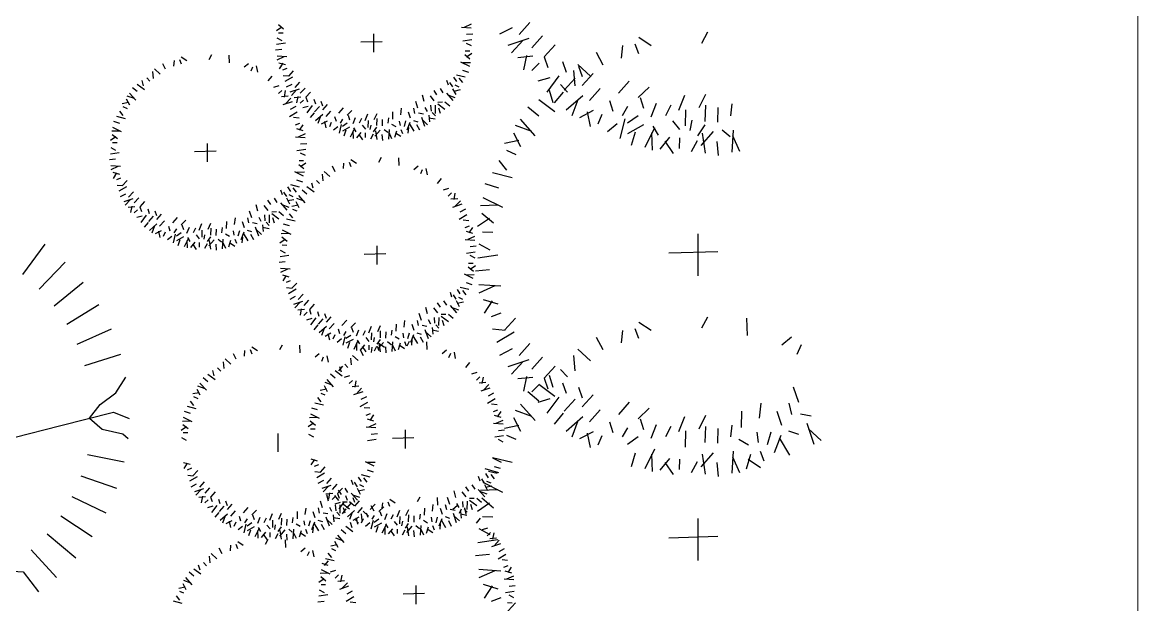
# Model space of a CAD drawing. Header units: millimetres. Extents: x 216896 to 446004, y 63591 to 243769.
# Drawn here: x 396362 to 398583, y 142877 to 144036 of the extents above; entities that cross this region are included whole.
import ezdxf

# ---------------------------------------------------------------- set-up
doc = ezdxf.new("R2010")
doc.units = ezdxf.units.MM
doc.layers.add('green', color=7, linetype='Continuous', true_color=0x45e718)
doc.layers.add('trees', color=7, linetype='Continuous', true_color=0x547000)
doc.layers.add('line pedestr', color=7, linetype='Continuous', lineweight=5, true_color=0x1c1c1c)

msp = doc.modelspace()

# ---------------------------------------------------------------- linework, layer by layer
at = {"layer": 'green'}
for p, q in [((396868.2, 144020.2), (396878.9, 144027.5)), ((396872, 144031.8), (396882.4, 144023.2)), ((397237, 144026.9), (397256.2, 144025.6)), ((397255.8, 144032.7), (397242, 144026.4)), ((396879.3, 143999.4), (396869.6, 144004.6)), ((396881.7, 144014.9), (396872.6, 144015.1)), ((397061.3, 144013.7), (397061.3, 143976.8)), ((397239.6, 143999.7), (397257.1, 144002.3)), ((397246.9, 144012.6), (397259.2, 144013.7)), ((396878.7, 143982.1), (396866.4, 143980.9)), ((396886, 143994.9), (396868.4, 143992.3)), ((397078.7, 143997.9), (397036, 143996.6)), ((397243.9, 143979.7), (397253, 143979.5)), ((397246.3, 143995.2), (397256, 143990)), ((396663.8, 143949.3), (396664.9, 143960.3)), ((396679, 143953), (396675.7, 143961.5)), ((396678.8, 143967.5), (396689.6, 143960.4)), ((396734.2, 143962.5), (396739.4, 143972.2)), ((396773.2, 143970.8), (396773.8, 143955.7)), ((396888.6, 143967.7), (396869.4, 143969)), ((396869.8, 143961.9), (396883.6, 143968.3)), ((397235, 143958), (397252.3, 143949.4)), ((397253.6, 143962.8), (397243.2, 143971.4)), ((397257.4, 143974.4), (397246.7, 143967.1)), ((396621.5, 143938.3), (396622.8, 143924.9)), ((396625.5, 143943.8), (396636.6, 143933.4)), ((396647.5, 143943.2), (396641.8, 143954.1)), ((396804.2, 143947.7), (396812.8, 143954.7)), ((396817.6, 143939.6), (396821.3, 143947.9)), ((396827.7, 143950), (396830.3, 143937.3)), ((396873.3, 143956.1), (396886.2, 143952.2)), ((396874.2, 143944), (396881.3, 143954.8)), ((396888.7, 143944.2), (396880.2, 143940.9)), ((396901.5, 143939.9), (396892, 143929.4)), ((397238.7, 143941), (397250.5, 143937.3)), ((397254.7, 143956.1), (397239.5, 143955.6)), ((396605.4, 143902.3), (396591.1, 143912.9)), ((396603.8, 143910.2), (396600.6, 143920.8)), ((396616.4, 143919.4), (396610.1, 143926)), ((396851.4, 143919.9), (396859.4, 143929.4)), ((396892.4, 143929), (396881.5, 143930.1)), ((396900.3, 143927.5), (396885.2, 143918.3)), ((396898.6, 143912.8), (396887.6, 143907)), ((396914.1, 143917.5), (396904.6, 143906.9)), ((397206.9, 143921.4), (397210.1, 143912.2)), ((397213.1, 143916.4), (397218.7, 143907.7)), ((397221, 143927), (397226.6, 143918.3)), ((397227, 143931.8), (397244.2, 143927.6)), ((397231.5, 143925.1), (397238.5, 143916.6)), ((396588, 143881.2), (396575.3, 143895.7)), ((396591.1, 143898.4), (396581.6, 143906.3)), ((396863.3, 143907.3), (396873.9, 143910.4)), ((396872.5, 143894.6), (396879.1, 143900.9)), ((396885.9, 143900.4), (396883.5, 143887.7)), ((396913.2, 143903.3), (396894.9, 143897.2)), ((396898, 143890.7), (396908.3, 143901.9)), ((396925.2, 143905.6), (396915.7, 143895.1)), ((396936.3, 143897.7), (396926.8, 143887.2)), ((397158.2, 143892.1), (397161.5, 143879.2)), ((397181.4, 143900.6), (397187.1, 143891.9)), ((397194.1, 143904.6), (397199.7, 143895.8)), ((397206.9, 143895.1), (397219.5, 143880.6)), ((397224.3, 143885.8), (397210.1, 143891.1)), ((397225.9, 143892.4), (397219.5, 143904.3)), ((397233.8, 143901.7), (397221.1, 143899)), ((397223.4, 143911.8), (397231.7, 143908.1)), ((396561.1, 143874.6), (396573.7, 143877.3)), ((396569, 143883.8), (396575.3, 143872)), ((396570.5, 143890.4), (396584.8, 143885.2)), ((396891.4, 143889.5), (396878, 143888.2)), ((396881.7, 143873), (396899.9, 143879.1)), ((396896.9, 143885.5), (396886.5, 143874.4)), ((396896.3, 143863.5), (396907.2, 143869.2)), ((396903.5, 143886.8), (396916.9, 143888.1)), ((396909, 143875.9), (396911.4, 143888.6)), ((396922.3, 143881.7), (396915.7, 143875.4)), ((396931.5, 143869), (396921, 143865.9)), ((396926.8, 143887.2), (396930, 143877.9)), ((396939.4, 143870.6), (396928.9, 143856.4)), ((396942.6, 143883.2), (396945.8, 143874)), ((396953.7, 143868.7), (396944.2, 143858.1)), ((396956.9, 143879.2), (396960, 143870)), ((396969.5, 143872.7), (396960, 143862.1)), ((397145, 143879.6), (397149.4, 143866.1)), ((397174, 143890.3), (397181.9, 143880.3)), ((397175.2, 143871.3), (397176.1, 143859.8)), ((397184.4, 143871.5), (397184.1, 143855.2)), ((397189.5, 143877.7), (397198.7, 143877.8)), ((397189.5, 143874), (397203.7, 143863.4)), ((397203.7, 143877.9), (397213.2, 143870)), ((396567.8, 143844.4), (396550.6, 143848.7)), ((396563.3, 143851.1), (396556.4, 143859.7)), ((396571.5, 143864.5), (396563.1, 143868.2)), ((396894.5, 143848.8), (396909.7, 143857.9)), ((396902.4, 143847.3), (396913.4, 143846.1)), ((396943.4, 143856.4), (396935.5, 143846.9)), ((396960.5, 143853.2), (396946, 143840.5)), ((396951.3, 143835.8), (396956.6, 143850)), ((396975.8, 143859.5), (396966.4, 143848.9)), ((396983.8, 143848.9), (396986.9, 143839.7)), ((397001.2, 143866.1), (396991.7, 143855.5)), ((397018.6, 143860.8), (397009.1, 143851.6)), ((397010.7, 143851.6), (397013.8, 143842.3)), ((397024.9, 143846.3), (397020.2, 143834.4)), ((397049.7, 143853.4), (397044.4, 143840.3)), ((397067.9, 143854.4), (397062.1, 143842.5)), ((397099.6, 143858.1), (397099.2, 143843.9)), ((397116.4, 143865.3), (397115, 143852.1)), ((397130.5, 143858.2), (397134.5, 143846.1)), ((397141.1, 143865.4), (397143.4, 143855.2)), ((397151.1, 143856), (397160.7, 143854.1)), ((397156.8, 143847.7), (397162.9, 143829.5)), ((397163.6, 143867.1), (397168.1, 143859)), ((397173.3, 143838), (397172, 143851.4)), ((397178.4, 143856.8), (397184.7, 143850.2)), ((397191.1, 143866.1), (397194.2, 143855.5)), ((396559.8, 143818.3), (396542.6, 143826.8)), ((396556.2, 143835.3), (396544.4, 143839)), ((396906.1, 143832), (396914.6, 143835.4)), ((396921.5, 143820.1), (396908.7, 143824.1)), ((396920.6, 143832.3), (396913.5, 143821.4)), ((396957.9, 143834.2), (396969.8, 143840.5)), ((396967.1, 143826.3), (396964.5, 143839)), ((396977.2, 143836.7), (396973.6, 143828.4)), ((396990.6, 143828.6), (396982.1, 143821.6)), ((396997.3, 143833.1), (396993, 143815.9)), ((396999.6, 143843.6), (396994.8, 143835.7)), ((397009.1, 143835.7), (396999.6, 143829.1)), ((397013.8, 143827.8), (396999.6, 143819.9)), ((397023.5, 143825), (397014.9, 143807.8)), ((397021.7, 143826.5), (397026.5, 143818.6)), ((397037.6, 143845), (397032.8, 143835.7)), ((397039.2, 143831.4), (397045.3, 143823.8)), ((397050.6, 143841), (397050.1, 143826.8)), ((397055.9, 143831.8), (397054.1, 143822.8)), ((397067.5, 143827.6), (397060.8, 143818.2)), ((397068, 143844.9), (397067.5, 143830.8)), ((397078.8, 143842.9), (397078.4, 143830.2)), ((397091.1, 143846), (397089.8, 143835.7)), ((397097.3, 143833.8), (397105.7, 143828.8)), ((397112.8, 143839.9), (397114.3, 143830.8)), ((397125.2, 143840), (397122.2, 143828.8)), ((397133.9, 143837), (397128.1, 143821.8)), ((397131.1, 143827), (397130, 143816)), ((397132.6, 143834.9), (397141.8, 143819.7)), ((397140.8, 143841.1), (397149.6, 143838)), ((397147.3, 143833.1), (397153.1, 143822.1)), ((397169.3, 143832.5), (397158.2, 143842.8)), ((397184.2, 143843.5), (397171.5, 143845.9)), ((396537.5, 143801.9), (396548.2, 143809.2)), ((396540.2, 143820.1), (396555.4, 143820.7)), ((396541.2, 143813.4), (396551.6, 143804.9)), ((396906.3, 143808.6), (396925.5, 143807.3)), ((396925.1, 143814.4), (396911.3, 143808)), ((397006.4, 143821.4), (397002.7, 143809.6)), ((397021.6, 143805.4), (397021, 143820.6)), ((397028.3, 143806.5), (397036.8, 143816.9)), ((397039.9, 143802.7), (397032.6, 143813.4)), ((397045.2, 143816.2), (397045, 143807.1)), ((397060.7, 143813.8), (397055.5, 143804.1)), ((397074.7, 143821.8), (397064, 143809.5)), ((397065.2, 143820.5), (397067.8, 143803)), ((397078, 143813.2), (397079.1, 143800.9)), ((397082.6, 143823.3), (397089.7, 143817.5)), ((397092.4, 143823.1), (397091.1, 143803.9)), ((397098.2, 143804.3), (397091.8, 143818.1)), ((397103.9, 143807.8), (397107.9, 143820.7)), ((397116.1, 143808.8), (397105.3, 143815.8)), ((397115.8, 143823.3), (397119.2, 143814.8)), ((396548.5, 143781.1), (396538.9, 143786.3)), ((396551, 143796.5), (396541.8, 143796.7)), ((396748, 143779.6), (396705.3, 143778.3)), ((396730.6, 143795.4), (396730.6, 143758.5)), ((396908.9, 143781.4), (396926.4, 143784)), ((396916.1, 143794.2), (396928.4, 143795.3)), ((396548, 143763.7), (396535.7, 143762.6)), ((396555.3, 143776.6), (396537.7, 143774)), ((396913.2, 143761.4), (396922.3, 143761.2)), ((396915.6, 143776.9), (396925.3, 143771.7)), ((397016.5, 143763.3), (397027.3, 143756.2)), ((397071.9, 143758.2), (397077.1, 143767.9)), ((397111, 143766.6), (397111.6, 143751.4)), ((396557.9, 143749.4), (396538.7, 143750.7)), ((396539, 143743.6), (396552.8, 143749.9)), ((396542.6, 143737.8), (396555.4, 143733.9)), ((396543.5, 143725.7), (396550.6, 143736.5)), ((396904.3, 143739.7), (396921.6, 143731.1)), ((396923.9, 143737.8), (396908.8, 143737.2)), ((396922.9, 143744.5), (396912.5, 143753)), ((396926.7, 143756), (396916, 143748.8)), ((396963.3, 143739.5), (396974.4, 143729.2)), ((396985.3, 143738.9), (396979.5, 143749.9)), ((397001.5, 143745.1), (397002.6, 143756)), ((397016.8, 143748.8), (397013.4, 143757.3)), ((397142, 143743.5), (397150.5, 143750.4)), ((397155.4, 143735.3), (397159, 143743.7)), ((397165.5, 143745.7), (397168.1, 143733.1)), ((396558, 143725.9), (396549.5, 143722.6)), ((396570.8, 143721.6), (396561.3, 143711)), ((396896.3, 143713.5), (396913.5, 143709.2)), ((396908, 143722.6), (396919.8, 143718.9)), ((396941.5, 143706), (396938.4, 143716.5)), ((396954.2, 143715.2), (396947.9, 143721.8)), ((396959.3, 143734), (396960.6, 143720.6)), ((397189.2, 143715.7), (397197.1, 143725.2)), ((396561.7, 143710.7), (396550.8, 143711.8)), ((396569.6, 143709.1), (396554.4, 143700)), ((396567.8, 143694.4), (396556.9, 143688.7)), ((396583.4, 143699.1), (396573.9, 143688.6)), ((396876.2, 143703.1), (396879.3, 143693.9)), ((396882.4, 143698.1), (396888, 143689.4)), ((396890.3, 143708.7), (396895.9, 143699.9)), ((396892.6, 143693.4), (396901, 143689.8)), ((396900.8, 143706.8), (396907.8, 143698.3)), ((396925.7, 143677), (396913, 143691.5)), ((396928.9, 143694.1), (396919.4, 143702)), ((396943.1, 143698.1), (396928.9, 143708.6)), ((397201.1, 143703), (397211.6, 143706.2)), ((397210.3, 143690.3), (397216.9, 143696.7)), ((397223.6, 143696.1), (397221.2, 143683.4)), ((396582.5, 143685), (396564.2, 143678.8)), ((396567.3, 143672.4), (396577.6, 143683.5)), ((396572.8, 143668.4), (396586.1, 143669.7)), ((396578.3, 143657.6), (396580.7, 143670.3)), ((396594.5, 143687.3), (396585, 143676.7)), ((396605.6, 143679.4), (396596.1, 143668.8)), ((396596.1, 143668.8), (396599.2, 143659.6)), ((396827.5, 143673.7), (396830.8, 143660.9)), ((396843.2, 143672), (396851.1, 143661.9)), ((396850.7, 143682.3), (396856.3, 143673.6)), ((396863.4, 143686.2), (396869, 143677.5)), ((396876.2, 143676.7), (396888.8, 143662.2)), ((396893.6, 143667.5), (396879.3, 143672.8)), ((396895.2, 143674.1), (396888.8, 143686)), ((396903.1, 143683.3), (396890.4, 143680.7)), ((396898.8, 143670.4), (396911.5, 143673)), ((396906.7, 143679.6), (396913, 143667.7)), ((396908.3, 143686.2), (396922.5, 143680.9)), ((397229.1, 143685.3), (397215.7, 143684)), ((397219.4, 143668.7), (397237.7, 143674.9)), ((397234.6, 143681.3), (397224.3, 143670.1)), ((396591.6, 143663.3), (396585, 143657)), ((396600.8, 143650.7), (396590.3, 143647.5)), ((396608.7, 143652.3), (396598.2, 143638)), ((396611.9, 143664.9), (396615.1, 143655.6)), ((396623, 143650.4), (396613.5, 143639.8)), ((396626.1, 143660.9), (396629.3, 143651.7)), ((396638.8, 143654.3), (396629.3, 143643.8)), ((396670.5, 143647.7), (396661, 143637.2)), ((396785.7, 143646.9), (396784.3, 143633.8)), ((396810.4, 143647), (396812.7, 143636.9)), ((396814.2, 143661.3), (396818.6, 143647.8)), ((396832.9, 143648.7), (396837.3, 143640.7)), ((396844.5, 143653), (396845.4, 143641.5)), ((396853.7, 143653.2), (396853.4, 143636.9)), ((396858.8, 143659.3), (396868, 143659.5)), ((396858.8, 143655.6), (396873, 143645.1)), ((396860.3, 143647.7), (396863.5, 143637.2)), ((396873, 143659.6), (396882.5, 143651.7)), ((396901.1, 143646.9), (396894.1, 143655.4)), ((396909.2, 143660.3), (396900.9, 143663.9)), ((397232.2, 143644.6), (397247.4, 143653.7)), ((397234, 143659.2), (397245, 143665)), ((396612.7, 143638), (396604.8, 143628.5)), ((396629.8, 143634.9), (396615.3, 143622.2)), ((396620.6, 143617.5), (396625.9, 143631.7)), ((396645.1, 143641.1), (396635.6, 143630.6)), ((396653, 143630.6), (396656.2, 143621.4)), ((396668.9, 143625.3), (396664.1, 143617.4)), ((396687.9, 143642.5), (396678.4, 143633.2)), ((396679.9, 143633.2), (396683.1, 143624)), ((396694.2, 143627.9), (396689.4, 143616.1)), ((396706.8, 143626.6), (396702.1, 143617.4)), ((396719, 143635.1), (396713.7, 143621.9)), ((396737.2, 143636.1), (396731.4, 143624.2)), ((396737.3, 143626.6), (396736.8, 143612.4)), ((396748.1, 143624.6), (396747.7, 143611.8)), ((396760.4, 143627.7), (396759.1, 143617.4)), ((396768.9, 143639.8), (396768.4, 143625.6)), ((396799.8, 143639.9), (396803.8, 143627.8)), ((396820.4, 143637.7), (396830, 143635.8)), ((396826.1, 143629.4), (396832.2, 143611.1)), ((396838.6, 143614.2), (396827.5, 143624.5)), ((396853.5, 143625.2), (396840.7, 143627.6)), ((396842.6, 143619.7), (396841.3, 143633.1)), ((396847.7, 143638.5), (396854, 143631.9)), ((396893.9, 143631.1), (396882.1, 143634.8)), ((396905.6, 143640.2), (396888.4, 143644.5)), ((397240.2, 143643), (397251.1, 143641.9)), ((397243.8, 143627.8), (397252.4, 143631.1)), ((397258.4, 143628), (397251.3, 143617.2)), ((396627.2, 143615.9), (396639.1, 143622.2)), ((396636.4, 143608), (396633.8, 143620.6)), ((396646.5, 143618.4), (396642.9, 143610)), ((396659.9, 143610.2), (396651.4, 143603.3)), ((396666.6, 143614.7), (396662.3, 143597.5)), ((396678.4, 143617.4), (396668.9, 143610.8)), ((396683.1, 143609.5), (396668.9, 143601.6)), ((396675.7, 143603.1), (396672, 143591.3)), ((396692.8, 143606.7), (396684.2, 143589.5)), ((396690.9, 143587.1), (396690.3, 143602.3)), ((396691, 143608.2), (396695.8, 143600.3)), ((396708.5, 143613), (396714.6, 143605.4)), ((396719.9, 143622.7), (396719.4, 143608.5)), ((396725.2, 143613.5), (396723.4, 143604.4)), ((396736.8, 143609.3), (396730.1, 143599.8)), ((396744, 143603.5), (396733.3, 143591.2)), ((396734.4, 143602.2), (396737.1, 143584.6)), ((396751.9, 143604.9), (396759, 143599.1)), ((396761.7, 143604.8), (396760.4, 143585.6)), ((396766.6, 143615.5), (396775, 143610.4)), ((396773.2, 143589.5), (396777.1, 143602.4)), ((396782.1, 143621.6), (396783.6, 143612.5)), ((396785.1, 143604.9), (396788.4, 143596.4)), ((396794.5, 143621.6), (396791.5, 143610.5)), ((396803.2, 143618.6), (396797.4, 143603.4)), ((396800.4, 143608.6), (396799.2, 143597.7)), ((396801.9, 143616.5), (396811, 143601.3)), ((396810.1, 143622.7), (396818.8, 143619.7)), ((396816.6, 143614.7), (396822.3, 143603.8)), ((396875.2, 143597.6), (396885.9, 143604.9)), ((396877.9, 143615.9), (396893.1, 143616.5)), ((396879, 143609.2), (396889.4, 143600.7)), ((396897.6, 143614), (396880.3, 143622.6)), ((397244, 143604.3), (397263.2, 143603)), ((397259.3, 143615.9), (397246.4, 143619.8)), ((397262.8, 143610.1), (397249, 143603.8)), ((396407, 143594.6), (396362.3, 143534.6)), ((396697.6, 143588.2), (396706.1, 143598.5)), ((396709.1, 143584.4), (396701.9, 143595.1)), ((396714.5, 143597.9), (396714.3, 143588.7)), ((396730, 143595.5), (396724.7, 143585.8)), ((396747.3, 143594.9), (396748.4, 143582.6)), ((396767.4, 143585.9), (396761.1, 143599.7)), ((396785.4, 143590.4), (396774.5, 143597.5)), ((396886.3, 143576.8), (396876.6, 143582)), ((396888.7, 143592.3), (396879.6, 143592.5)), ((397068.3, 143591.2), (397068.3, 143554.2)), ((397246.6, 143577.1), (397264.1, 143579.7)), ((397253.9, 143590), (397266.2, 143591.1)), ((396447.8, 143558.9), (396395.8, 143505)), ((396885.7, 143559.5), (396873.4, 143558.4)), ((396893, 143572.3), (396875.5, 143569.7)), ((397085.7, 143575.3), (397043, 143574)), ((397253.3, 143572.6), (397263, 143567.4)), ((396895.6, 143545.1), (396876.4, 143546.4)), ((396876.8, 143539.3), (396890.6, 143545.7)), ((397242.1, 143535.4), (397259.3, 143526.9)), ((397260.6, 143540.2), (397250.2, 143548.8)), ((397250.9, 143557.1), (397260, 143557)), ((397264.4, 143551.8), (397253.7, 143544.5)), ((396483.7, 143518.5), (396425.4, 143471.5)), ((396880.3, 143533.6), (396893.2, 143529.6)), ((396881.3, 143521.4), (396888.4, 143532.2)), ((396895.8, 143521.7), (396887.3, 143518.3)), ((396908.5, 143517.3), (396899, 143506.8)), ((397245.7, 143518.4), (397257.5, 143514.7)), ((397261.7, 143533.5), (397246.5, 143533)), ((396899.5, 143506.4), (396888.5, 143507.5)), ((396907.4, 143504.9), (396892.2, 143495.7)), ((396921.2, 143494.9), (396911.7, 143484.4)), ((397213.9, 143498.9), (397217.1, 143489.6)), ((397220.1, 143493.9), (397225.7, 143485.1)), ((397228, 143504.4), (397233.6, 143495.7)), ((397234.1, 143509.3), (397251.3, 143505)), ((397238.6, 143502.6), (397245.5, 143494)), ((396514.3, 143473.8), (396450.6, 143434.5)), ((396905.6, 143490.2), (396894.6, 143484.4)), ((396920.2, 143480.7), (396902, 143474.6)), ((396905, 143468.2), (396915.3, 143479.3)), ((396932.2, 143483), (396922.8, 143472.5)), ((396943.3, 143475.1), (396933.8, 143464.6)), ((397165.3, 143469.5), (397168.5, 143456.7)), ((397188.5, 143478), (397194.1, 143469.3)), ((397201.1, 143482), (397206.7, 143473.3)), ((397213.9, 143472.5), (397226.6, 143458)), ((397232.9, 143469.8), (397226.6, 143481.7)), ((397240.8, 143479.1), (397228.2, 143476.4)), ((397230.4, 143489.2), (397238.8, 143485.5)), ((396910.5, 143464.2), (396923.9, 143465.5)), ((396916, 143453.3), (396918.4, 143466)), ((396929.3, 143459.1), (396922.7, 143452.8)), ((396938.6, 143446.4), (396928, 143443.3)), ((396933.8, 143464.6), (396937, 143455.3)), ((396946.5, 143448), (396935.9, 143433.8)), ((396949.7, 143460.6), (396952.8, 143451.4)), ((396963.9, 143456.7), (396967.1, 143447.4)), ((396976.6, 143450.1), (396967.1, 143439.5)), ((397152, 143457.1), (397156.4, 143443.6)), ((397181, 143467.7), (397188.9, 143457.7)), ((397182.2, 143448.7), (397183.2, 143437.2)), ((397191.4, 143448.9), (397191.2, 143432.6)), ((397196.5, 143455.1), (397205.8, 143455.3)), ((397196.5, 143451.4), (397210.8, 143440.8)), ((397210.8, 143455.3), (397220.3, 143447.4)), ((397231.3, 143463.3), (397217.1, 143468.5)), ((396539, 143425.7), (396470.9, 143394.7)), ((396950.4, 143433.8), (396942.5, 143424.3)), ((396960.7, 143446.1), (396951.2, 143435.6)), ((396967.6, 143430.6), (396953.1, 143418)), ((396958.3, 143413.2), (396963.6, 143427.4)), ((396982.9, 143436.9), (396973.4, 143426.3)), ((396990.8, 143426.3), (396994, 143417.1)), ((397008.2, 143443.5), (396998.7, 143432.9)), ((397025.6, 143438.2), (397016.1, 143429)), ((397017.7, 143429), (397020.9, 143419.7)), ((397056.7, 143430.8), (397051.4, 143417.7)), ((397074.9, 143431.8), (397069.1, 143419.9)), ((397106.7, 143435.5), (397106.2, 143421.4)), ((397123.4, 143442.7), (397122.1, 143429.5)), ((397137.6, 143435.7), (397141.6, 143423.5)), ((397148.1, 143442.8), (397150.4, 143432.7)), ((397158.1, 143433.4), (397167.7, 143431.5)), ((397163.8, 143425.1), (397170, 143406.9)), ((397170.6, 143444.5), (397175.1, 143436.4)), ((397180.4, 143415.4), (397179.1, 143428.8)), ((397185.4, 143434.2), (397191.8, 143427.7)), ((397198.1, 143443.5), (397201.3, 143432.9)), ((396964.9, 143411.6), (396976.8, 143418)), ((396974.2, 143403.7), (396971.5, 143416.4)), ((396984.3, 143414.1), (396980.6, 143405.8)), ((396997.7, 143406), (396989.1, 143399)), ((397004.4, 143410.5), (397000.1, 143393.3)), ((397006.6, 143421.1), (397001.9, 143413.1)), ((397016.1, 143413.1), (397006.6, 143406.6)), ((397020.9, 143405.2), (397006.6, 143397.3)), ((397030.5, 143402.5), (397022, 143385.2)), ((397031.9, 143423.7), (397027.2, 143411.8)), ((397028.8, 143403.9), (397033.5, 143396)), ((397044.6, 143422.4), (397039.9, 143413.1)), ((397046.3, 143408.8), (397052.4, 143401.2)), ((397057.6, 143418.4), (397057.1, 143404.2)), ((397062.9, 143409.2), (397061.2, 143400.2)), ((397074.6, 143405), (397067.9, 143395.6)), ((397075, 143422.4), (397074.5, 143408.2)), ((397085.8, 143420.4), (397085.4, 143407.6)), ((397098.2, 143423.5), (397096.9, 143413.2)), ((397104.4, 143411.2), (397112.7, 143406.2)), ((397119.9, 143417.4), (397121.3, 143408.2)), ((397132.2, 143417.4), (397129.2, 143406.2)), ((397141, 143414.4), (397135.1, 143399.2)), ((397138.1, 143404.4), (397137, 143393.4)), ((397139.7, 143412.3), (397148.8, 143397.1)), ((397147.9, 143418.5), (397156.6, 143415.5)), ((397154.3, 143410.5), (397160.1, 143399.6)), ((397176.4, 143409.9), (397165.2, 143420.3)), ((397191.2, 143420.9), (397178.5, 143423.3)), ((396804.5, 143371.8), (396805.6, 143382.7)), ((396819.7, 143375.5), (396816.4, 143384)), ((396819.5, 143390), (396830.3, 143382.9)), ((396874.9, 143385), (396880.1, 143394.6)), ((396914, 143393.3), (396914.5, 143378.1)), ((397013.5, 143398.8), (397009.8, 143387)), ((397028.6, 143382.8), (397028.1, 143398)), ((397035.3, 143383.9), (397043.9, 143394.3)), ((397041.6, 143372.7), (397035.8, 143383.7)), ((397046.9, 143380.1), (397039.6, 143390.8)), ((397052.2, 143393.6), (397052.1, 143384.5)), ((397057.8, 143378.8), (397058.9, 143389.8)), ((397067.7, 143391.2), (397062.5, 143381.5)), ((397073, 143382.5), (397069.7, 143391)), ((397081.7, 143399.2), (397071, 143386.9)), ((397072.2, 143397.9), (397074.8, 143380.4)), ((397072.8, 143397), (397083.6, 143389.9)), ((397085.1, 143390.6), (397086.2, 143378.3)), ((397089.6, 143400.7), (397096.8, 143394.9)), ((397099.4, 143400.5), (397098.1, 143381.3)), ((397105.2, 143381.7), (397098.9, 143395.5)), ((397111, 143385.2), (397114.9, 143398.1)), ((397123.1, 143386.2), (397112.3, 143393.3)), ((397122.9, 143400.7), (397126.2, 143392.2)), ((397128.2, 143392), (397133.4, 143401.7)), ((397167.3, 143400.4), (397167.9, 143385.2)), ((397198.3, 143377.2), (397206.8, 143384.2)), ((396557.6, 143374.8), (396486.1, 143352.6)), ((396762.2, 143360.7), (396763.6, 143347.4)), ((396766.2, 143366.2), (396777.4, 143355.9)), ((396788.3, 143365.7), (396782.5, 143376.6)), ((396945, 143370.2), (396953.5, 143377.1)), ((396958.3, 143362), (396962, 143370.4)), ((396968.4, 143372.4), (396971.1, 143359.8)), ((397015.6, 143367.8), (397016.9, 143354.4)), ((397019.5, 143373.3), (397030.7, 143362.9)), ((397211.6, 143369.1), (397215.3, 143377.4)), ((397221.8, 143379.5), (397224.4, 143366.8)), ((397245.5, 143349.4), (397253.4, 143358.9)), ((396746.1, 143324.8), (396731.9, 143335.3)), ((396744.5, 143332.7), (396741.3, 143343.2)), ((396757.2, 143341.9), (396750.8, 143348.5)), ((396985.2, 143327.9), (396975.7, 143335.8)), ((396999.4, 143331.8), (396985.2, 143342.4)), ((396992.2, 143342.4), (397000.1, 143351.9)), ((396997.8, 143339.7), (396994.7, 143350.3)), ((397010.5, 143349), (397004.2, 143355.5)), ((397257.4, 143336.8), (397267.9, 143339.9)), ((396548.5, 143298.4), (396568.3, 143329.6)), ((396728.7, 143303.7), (396716, 143318.2)), ((396731.9, 143320.8), (396722.4, 143328.7)), ((396963, 143313.4), (396969.3, 143301.5)), ((396964.6, 143319.9), (396978.8, 143314.7)), ((396982, 143310.7), (396969.3, 143325.2)), ((397004, 143329.7), (397014.6, 143332.9)), ((397013.3, 143317.1), (397019.9, 143323.4)), ((397026.6, 143322.8), (397024.2, 143310.1)), ((397266.6, 143324.1), (397273.2, 143330.4)), ((397285.4, 143319), (397272, 143317.7)), ((397279.9, 143329.9), (397277.5, 143317.2)), ((397290.9, 143315), (397280.6, 143303.9)), ((396517, 143275.8), (396548.5, 143298.4)), ((396701.8, 143297.1), (396714.4, 143299.7)), ((396709.7, 143306.3), (396716, 143294.4)), ((396711.3, 143312.9), (396725.5, 143307.6)), ((396955.1, 143304.1), (396967.8, 143306.8)), ((396965.5, 143294), (396957.2, 143297.7)), ((397032.1, 143312), (397018.7, 143310.7)), ((397022.4, 143295.4), (397040.6, 143301.6)), ((397037.6, 143308), (397027.3, 143296.9)), ((397037, 143286), (397048, 143291.7)), ((397275.7, 143302.5), (397294, 143308.6)), ((397290.3, 143293), (397301.3, 143298.8)), ((396495.8, 143248), (396517, 143275.8)), ((396708.5, 143266.9), (396691.3, 143271.2)), ((396704, 143273.6), (396697.1, 143282.1)), ((396712.2, 143287), (396703.8, 143290.6)), ((396961.9, 143273.9), (396944.7, 143278.2)), ((396957.4, 143280.6), (396950.4, 143289.2)), ((397035.2, 143271.3), (397050.4, 143280.4)), ((397043.1, 143269.7), (397054.1, 143268.6)), ((397288.5, 143278.3), (397303.7, 143287.5)), ((397296.5, 143276.8), (397307.4, 143275.7)), ((396436, 143233), (396544, 143260.1)), ((396495.8, 143248), (396521.5, 143226.3)), ((396544, 143260.1), (396575.1, 143247.3)), ((396700.5, 143240.7), (396683.3, 143249.3)), ((396696.9, 143257.8), (396685.1, 143261.5)), ((396934.2, 143249.7), (396949.4, 143250.2)), ((396953.8, 143247.8), (396936.6, 143256.3)), ((396950.2, 143264.8), (396938.4, 143268.5)), ((397046.8, 143254.5), (397055.3, 143257.8)), ((397062.3, 143242.6), (397049.4, 143246.5)), ((397061.3, 143254.7), (397054.3, 143243.9)), ((397300.1, 143261.5), (397308.7, 143264.9)), ((397315.6, 143249.6), (397302.7, 143253.6)), ((397314.7, 143261.8), (397307.6, 143251)), ((396348.2, 143210.5), (396436, 143233)), ((396521.5, 143226.3), (396562.1, 143217.3)), ((396678.2, 143224.4), (396688.9, 143231.6)), ((396680.9, 143242.6), (396696.1, 143243.2)), ((396682, 143235.9), (396692.4, 143227.4)), ((396931.5, 143231.4), (396942.2, 143238.7)), ((396935.3, 143243), (396945.7, 143234.4)), ((396945, 143226.1), (396935.9, 143226.2)), ((397047, 143231), (397066.2, 143229.7)), ((397065.8, 143236.8), (397052, 143230.5)), ((397124.6, 143224.9), (397124.6, 143188)), ((397300.3, 143238.1), (397319.5, 143236.8)), ((397319.1, 143243.9), (397305.3, 143237.5)), ((397310.2, 143223.7), (397322.5, 143224.8)), ((396562.1, 143217.3), (396572.7, 143207.5)), ((396689.3, 143203.5), (396679.6, 143208.8)), ((396691.7, 143219), (396682.6, 143219.2)), ((396871.3, 143217.9), (396871.3, 143181)), ((396942.6, 143210.6), (396932.9, 143215.8)), ((397049.6, 143203.8), (397067.1, 143206.4)), ((397056.9, 143216.7), (397069.2, 143217.8)), ((397142, 143209.1), (397099.3, 143207.8)), ((397302.9, 143210.9), (397320.4, 143213.5)), ((397309.6, 143206.4), (397319.3, 143201.2)), ((396565.1, 143160.6), (396491.8, 143175.5)), ((396683.3, 143160.3), (396696.2, 143156.4)), ((396684.2, 143148.1), (396691.3, 143159)), ((396936.6, 143167.3), (396949.5, 143163.4)), ((396937.6, 143155.2), (396944.6, 143166)), ((397045.1, 143162.1), (397062.3, 143153.6)), ((397064.7, 143160.3), (397049.5, 143159.7)), ((397298.4, 143169.2), (397315.6, 143160.6)), ((396698.8, 143148.4), (396690.2, 143145)), ((396711.5, 143144), (396702, 143133.5)), ((396952.1, 143155.4), (396943.6, 143152.1)), ((396955.8, 143140.2), (396944.8, 143141.3)), ((396963.7, 143138.6), (396948.5, 143129.5)), ((396964.8, 143151.1), (396955.3, 143140.5)), ((397037, 143136), (397054.2, 143131.7)), ((397048.7, 143145.1), (397060.5, 143141.4)), ((397284.3, 143138.2), (397289.9, 143129.4)), ((397290.4, 143143), (397307.6, 143138.7)), ((397294.9, 143136.3), (397301.8, 143127.8)), ((397302, 143152.1), (397313.8, 143148.4)), ((396550.2, 143108.5), (396479.3, 143132.6)), ((396702.4, 143133.1), (396691.5, 143134.3)), ((396710.4, 143131.6), (396695.2, 143122.5)), ((396708.6, 143116.9), (396697.6, 143111.2)), ((396724.1, 143121.6), (396714.7, 143111.1)), ((396961.9, 143124), (396950.9, 143118.2)), ((396976.5, 143114.5), (396958.3, 143108.3)), ((396977.5, 143128.7), (396968, 143118.1)), ((396988.5, 143116.8), (396979, 143106.2)), ((397016.9, 143125.6), (397020.1, 143116.3)), ((397023.1, 143120.6), (397028.7, 143111.8)), ((397031, 143131.1), (397036.6, 143122.4)), ((397033.4, 143115.9), (397041.7, 143112.2)), ((397041.5, 143129.3), (397048.5, 143120.7)), ((397257.4, 143115.7), (397263, 143107)), ((397270.2, 143132.6), (397273.4, 143123.4)), ((397276.4, 143127.6), (397282, 143118.9)), ((397289.2, 143103.6), (397282.9, 143115.5)), ((397286.7, 143122.9), (397295.1, 143119.3)), ((396528.9, 143058.8), (396461.6, 143091.5)), ((396723.2, 143107.4), (396704.9, 143101.3)), ((396708, 143094.9), (396718.3, 143106)), ((396713.5, 143090.9), (396726.9, 143092.2)), ((396719, 143080), (396721.4, 143092.8)), ((396735.2, 143109.7), (396725.7, 143099.2)), ((396746.3, 143101.8), (396736.8, 143091.3)), ((396736.8, 143091.3), (396740, 143082.1)), ((396961.3, 143101.9), (396971.6, 143113.1)), ((396966.8, 143097.9), (396980.2, 143099.2)), ((396968.2, 143096.2), (396971.5, 143083.4)), ((396972.3, 143087.1), (396974.7, 143099.8)), ((396985.6, 143092.9), (396979, 143086.5)), ((396984, 143094.4), (396991.9, 143084.4)), ((396999.6, 143108.9), (396990.1, 143098.3)), ((396990.1, 143098.3), (396993.3, 143089.1)), ((396991.4, 143104.7), (396997.1, 143096)), ((397004.1, 143108.7), (397009.7, 143100)), ((397005.9, 143094.4), (397009.1, 143085.1)), ((397016.9, 143099.2), (397029.6, 143084.7)), ((397034.3, 143090), (397020.1, 143095.2)), ((397035.9, 143096.6), (397029.6, 143108.4)), ((397043.8, 143105.8), (397031.1, 143103.2)), ((397149.3, 143082.1), (397154.5, 143091.8)), ((397221.6, 143103.3), (397224.8, 143090.4)), ((397237.3, 143101.5), (397245.2, 143091.4)), ((397244.8, 143111.8), (397250.4, 143103.1)), ((397270.2, 143106.2), (397282.9, 143091.7)), ((397287.6, 143097), (397273.4, 143102.3)), ((397297.1, 143112.8), (397284.5, 143110.2)), ((396732.3, 143085.8), (396725.7, 143079.5)), ((396741.5, 143073.2), (396731, 143070)), ((396749.5, 143074.7), (396738.9, 143060.5)), ((396752.6, 143087.3), (396755.8, 143078.1)), ((396763.7, 143072.8), (396754.2, 143062.3)), ((396766.9, 143083.4), (396770, 143074.1)), ((396779.5, 143076.8), (396770, 143066.2)), ((396811.2, 143070.2), (396801.7, 143059.6)), ((396926.4, 143069.4), (396925, 143056.2)), ((396951.1, 143069.5), (396953.4, 143059.4)), ((396955, 143083.8), (396959.4, 143070.3)), ((396973.6, 143071.2), (396978.1, 143063.1)), ((396994.9, 143080.2), (396984.3, 143077)), ((396985.2, 143075.5), (396986.2, 143063.9)), ((397002.8, 143081.8), (396992.2, 143067.5)), ((396994.4, 143075.6), (396994.2, 143059.3)), ((396999.5, 143081.8), (397008.7, 143082)), ((396999.5, 143078.1), (397013.7, 143067.6)), ((397001.1, 143070.2), (397004.2, 143059.6)), ((397017, 143079.9), (397007.5, 143069.3)), ((397013.7, 143082.1), (397023.2, 143074.1)), ((397020.2, 143090.4), (397023.4, 143081.2)), ((397032.8, 143083.8), (397023.4, 143073.3)), ((397039.2, 143070.6), (397029.7, 143060.1)), ((397064.5, 143077.2), (397055, 143066.7)), ((397062.7, 143062.8), (397056.9, 143073.8)), ((397081.9, 143072), (397072.4, 143062.7)), ((397078.9, 143068.9), (397080, 143079.9)), ((397094.2, 143072.6), (397090.8, 143081.1)), ((397093.9, 143087.1), (397104.7, 143080)), ((397163, 143069.3), (397162.5, 143055.1)), ((397179.7, 143076.5), (397178.4, 143063.3)), ((397188.4, 143090.5), (397189, 143075.3)), ((397193.9, 143069.4), (397197.9, 143057.3)), ((397204.4, 143076.5), (397206.7, 143066.4)), ((397208.3, 143090.8), (397212.7, 143077.3)), ((397219.4, 143067.3), (397227.9, 143074.3)), ((397226.9, 143078.2), (397231.4, 143070.2)), ((397238.5, 143082.5), (397239.5, 143071)), ((397242.9, 143069.6), (397245.5, 143056.9)), ((397247.7, 143082.7), (397247.5, 143066.4)), ((397252.8, 143088.9), (397262.1, 143089)), ((397252.8, 143085.1), (397267, 143074.6)), ((397254.4, 143077.2), (397257.6, 143066.7)), ((397267, 143089.1), (397276.5, 143081.2)), ((396501.5, 143012.1), (396438.9, 143053)), ((396753.4, 143060.5), (396745.5, 143051)), ((396770.6, 143057.3), (396756.1, 143044.7)), ((396761.3, 143039.9), (396766.6, 143054.2)), ((396785.9, 143063.6), (396776.4, 143053)), ((396793.8, 143053), (396796.9, 143043.8)), ((396809.6, 143047.8), (396804.9, 143039.9)), ((396828.6, 143064.9), (396819.1, 143055.7)), ((396820.7, 143055.7), (396823.8, 143046.5)), ((396834.9, 143050.4), (396830.2, 143038.5)), ((396847.6, 143049.1), (396842.8, 143039.9)), ((396859.7, 143057.5), (396854.4, 143044.4)), ((396877.9, 143058.5), (396872.1, 143046.6)), ((396878, 143049.1), (396877.5, 143034.9)), ((396888.8, 143047.1), (396888.4, 143034.3)), ((396901.1, 143050.2), (396899.8, 143039.9)), ((396909.7, 143062.3), (396909.2, 143048.1)), ((396940.6, 143062.4), (396944.6, 143050.2)), ((396961.1, 143060.1), (396970.7, 143058.3)), ((396966.8, 143051.8), (396973, 143033.6)), ((396979.4, 143036.6), (396968.2, 143047)), ((396994.2, 143047.6), (396981.5, 143050)), ((396983.3, 143042.1), (396982, 143055.5)), ((396988.4, 143061), (396994.7, 143054.4)), ((397006.7, 143067.5), (396998.8, 143058)), ((397023.9, 143064.4), (397009.4, 143051.7)), ((397014.6, 143047), (397019.9, 143061.2)), ((397021.2, 143045.4), (397033.1, 143051.7)), ((397030.5, 143037.5), (397027.8, 143050.1)), ((397036.7, 143057.9), (397038, 143044.5)), ((397040.6, 143047.9), (397036.9, 143039.5)), ((397040.7, 143063.4), (397051.8, 143053.1)), ((397047.1, 143060.1), (397050.3, 143050.9)), ((397062.9, 143054.8), (397058.2, 143046.9)), ((397072.4, 143046.9), (397062.9, 143040.3)), ((397074, 143062.7), (397077.2, 143053.5)), ((397088.2, 143057.5), (397083.5, 143045.6)), ((397100.9, 143056.1), (397096.1, 143046.9)), ((397113, 143064.6), (397107.7, 143051.4)), ((397113.9, 143052.2), (397113.4, 143038)), ((397131.2, 143065.6), (397125.4, 143053.7)), ((397131.3, 143056.1), (397130.8, 143041.9)), ((397142.1, 143054.1), (397141.7, 143041.3)), ((397154.5, 143057.2), (397153.2, 143046.9)), ((397176.2, 143051.1), (397177.6, 143042)), ((397188.5, 143051.2), (397185.5, 143040)), ((397197.3, 143048.1), (397191.4, 143032.9)), ((397204.2, 143052.2), (397212.9, 143049.2)), ((397214.4, 143067.2), (397224, 143065.3)), ((397220.1, 143058.9), (397226.3, 143040.6)), ((397232.7, 143043.7), (397221.5, 143054)), ((397232.8, 143059.2), (397236.4, 143067.5)), ((397247.5, 143054.7), (397234.8, 143057.1)), ((397236.7, 143049.2), (397235.3, 143062.6)), ((397241.7, 143068), (397248.1, 143061.4)), ((397266.6, 143039.5), (397274.5, 143049)), ((396767.9, 143038.3), (396779.8, 143044.7)), ((396777.1, 143030.4), (396774.5, 143043.1)), ((396787.3, 143040.9), (396783.6, 143032.5)), ((396800.6, 143032.7), (396792.1, 143025.7)), ((396807.3, 143037.2), (396803, 143020)), ((396819.1, 143039.9), (396809.6, 143033.3)), ((396823.8, 143032), (396809.6, 143024)), ((396816.4, 143025.5), (396812.8, 143013.7)), ((396833.5, 143029.2), (396824.9, 143011.9)), ((396831.6, 143009.6), (396831, 143024.7)), ((396831.8, 143030.6), (396836.5, 143022.7)), ((396849.2, 143035.5), (396855.4, 143027.9)), ((396860.6, 143045.1), (396860.1, 143030.9)), ((396865.9, 143035.9), (396864.1, 143026.9)), ((396877.5, 143031.8), (396870.9, 143022.3)), ((396884.7, 143025.9), (396874, 143013.6)), ((396875.2, 143024.6), (396877.8, 143007.1)), ((396892.6, 143027.4), (396899.8, 143021.6)), ((396902.4, 143027.2), (396901.1, 143008)), ((396907.3, 143037.9), (396915.7, 143032.9)), ((396914, 143012), (396917.9, 143024.8)), ((396922.9, 143044.1), (396924.3, 143035)), ((396925.9, 143027.4), (396929.2, 143018.9)), ((396935.2, 143044.1), (396932.2, 143033)), ((396943.9, 143041.1), (396938.1, 143025.9)), ((396941.1, 143031.1), (396940, 143020.1)), ((396942.6, 143039), (396951.8, 143023.8)), ((396950.8, 143045.2), (396959.6, 143042.2)), ((396957.3, 143037.2), (396963.1, 143026.3)), ((397006.3, 143018), (396996.8, 143025.9)), ((397020.5, 143021.9), (397006.3, 143032.5)), ((397018.9, 143029.8), (397015.8, 143040.4)), ((397031.6, 143039.1), (397025.3, 143045.7)), ((397053.9, 143039.7), (397045.4, 143032.8)), ((397060.6, 143044.2), (397056.4, 143027)), ((397077.2, 143039), (397062.9, 143031.1)), ((397069.8, 143032.6), (397066.1, 143020.8)), ((397086.8, 143036.2), (397078.2, 143019)), ((397084.9, 143016.6), (397084.4, 143031.8)), ((397085.1, 143037.7), (397089.8, 143029.8)), ((397091.6, 143017.7), (397100.2, 143028.1)), ((397103.2, 143013.9), (397095.9, 143024.6)), ((397102.5, 143042.5), (397108.7, 143034.9)), ((397108.5, 143027.4), (397108.3, 143018.3)), ((397119.2, 143043), (397117.5, 143033.9)), ((397124, 143025), (397118.8, 143015.3)), ((397130.8, 143038.8), (397124.2, 143029.4)), ((397138, 143033), (397127.3, 143020.7)), ((397128.5, 143031.7), (397131.1, 143014.1)), ((397141.4, 143024.4), (397142.5, 143012.1)), ((397145.9, 143034.4), (397153.1, 143028.6)), ((397155.7, 143034.3), (397154.4, 143015.1)), ((397161.5, 143015.5), (397155.2, 143029.3)), ((397160.7, 143045), (397169, 143039.9)), ((397167.3, 143019), (397171.2, 143031.9)), ((397179.4, 143019.9), (397168.6, 143027)), ((397179.2, 143034.4), (397182.5, 143025.9)), ((397194.4, 143038.1), (397193.3, 143027.2)), ((397196, 143046), (397205.1, 143030.9)), ((397210.6, 143044.3), (397216.4, 143033.3)), ((397278.5, 143026.9), (397289, 143030)), ((396468.5, 142969.2), (396411.5, 143017.6)), ((396791.4, 143002.6), (396802.2, 142995.5)), ((396838.3, 143010.6), (396846.9, 143021)), ((396849.9, 143006.8), (396842.6, 143017.5)), ((396846.7, 142997.6), (396852, 143007.3)), ((396855.2, 143020.3), (396855, 143011.2)), ((396870.7, 143017.9), (396865.5, 143008.2)), ((396885.8, 143005.9), (396886.4, 142990.8)), ((396888, 143017.4), (396889.2, 143005.1)), ((396908.2, 143008.4), (396901.8, 143022.2)), ((396926.1, 143012.9), (396915.3, 143020)), ((396984.1, 143003.5), (396990.5, 142991.6)), ((396985.7, 143010.1), (396999.9, 143004.8)), ((397003.1, 143000.8), (396990.5, 143015.3)), ((397287.7, 143014.2), (397294.3, 143020.5)), ((397306.5, 143009.1), (397293.1, 143007.8)), ((397301, 143020), (397298.6, 143007.3)), ((397312, 143005.1), (397301.7, 142994)), ((396430.4, 142930.8), (396379.9, 142986)), ((396760.1, 142978.3), (396754.4, 142989.2)), ((396776.4, 142984.4), (396777.5, 142995.4)), ((396791.6, 142988.1), (396788.3, 142996.6)), ((396916.8, 142982.8), (396925.3, 142989.8)), ((396930.2, 142974.6), (396933.9, 142983)), ((396940.3, 142985.1), (396942.9, 142972.4)), ((396976.2, 142994.2), (396988.9, 142996.9)), ((396986.6, 142984.1), (396978.3, 142987.8)), ((397296.8, 142992.6), (397315.1, 142998.7)), ((397311.4, 142983.1), (397322.4, 142988.9)), ((396729, 142954.5), (396722.7, 142961.1)), ((396734.1, 142973.4), (396735.4, 142960)), ((396738.1, 142978.9), (396749.2, 142968.5)), ((396971.3, 142954.9), (396959.5, 142958.6)), ((396964, 142955), (396971.9, 142964.5)), ((396983, 142964), (396965.8, 142968.3)), ((396978.5, 142970.7), (396971.5, 142979.3)), ((397309.7, 142968.4), (397324.8, 142977.6)), ((397317.6, 142966.9), (397328.5, 142965.8)), ((396321.2, 142944.7), (396363.9, 142942.5)), ((396363.9, 142942.5), (396394.6, 142902.2)), ((396703.7, 142933.4), (396694.2, 142941.4)), ((396717.9, 142937.4), (396703.7, 142947.9)), ((396716.4, 142945.3), (396713.2, 142955.9)), ((396955.3, 142939.8), (396970.5, 142940.3)), ((396975, 142937.9), (396957.7, 142946.4)), ((396975.9, 142942.3), (396986.4, 142945.5)), ((396985.1, 142929.7), (396991.7, 142936)), ((397321.2, 142951.6), (397329.8, 142955)), ((397336.7, 142939.8), (397323.8, 142943.7)), ((397335.8, 142951.9), (397328.7, 142941.1)), ((396681.6, 142918.9), (396687.9, 142907.1)), ((396683.1, 142925.5), (396697.4, 142920.3)), ((396700.5, 142916.3), (396687.9, 142930.8)), ((396952.6, 142921.5), (396963.3, 142928.8)), ((396956.4, 142933.1), (396966.8, 142924.5)), ((396966.1, 142916.2), (396957, 142916.3)), ((397004, 142924.6), (396990.6, 142923.3)), ((396994.2, 142908.1), (397012.5, 142914.2)), ((396998.5, 142935.5), (396996, 142922.7)), ((397009.4, 142920.6), (396999.1, 142909.5)), ((397145.7, 142915), (397145.7, 142878.1)), ((397321.4, 142928.2), (397340.6, 142926.9)), ((397340.2, 142934), (397326.4, 142927.6)), ((397331.3, 142913.8), (397343.6, 142914.9)), ((396675.9, 142886.2), (396668.9, 142894.8)), ((396673.6, 142909.7), (396686.3, 142912.3)), ((396684.1, 142899.6), (396675.7, 142903.3)), ((396970.4, 142896.2), (396952.9, 142893.6)), ((396963.7, 142900.7), (396954, 142905.9)), ((397007.1, 142883.9), (397022.3, 142893)), ((397008.9, 142898.6), (397019.8, 142904.3)), ((397163.1, 142899.2), (397120.4, 142897.9)), ((397324, 142901), (397341.5, 142903.6)), ((397330.7, 142896.5), (397340.4, 142891.3)), ((396680.4, 142879.5), (396663.2, 142883.8)), ((396963.1, 142883.3), (396950.8, 142882.2)), ((397015, 142882.4), (397026, 142881.2)), ((397328.3, 142881), (397337.4, 142880.8))]:
    msp.add_line(p, q, dxfattribs=at)
at = {"layer": 'line pedestr'}
msp.add_lwpolyline([(398583.1, 76231.8), (398583.1, 149231.8)], dxfattribs=at)
at = {"layer": 'trees'}
for p, q in [((397337.4, 144025.6), (397312.6, 144012.6)), ((397372.9, 144036.3), (397351.3, 144012.3)), ((397370.7, 144004.1), (397329.2, 143990.1)), ((397398, 144009.3), (397376.5, 143985.4)), ((397589.6, 144006.7), (397614.1, 143990.6)), ((397715.4, 143995.2), (397727.3, 144017.3)), ((397336.2, 143975.5), (397359.6, 144000.9)), ((397423.2, 143991.4), (397401.6, 143967.4)), ((397555.5, 143965.3), (397558, 143990.2)), ((397590.1, 143973.7), (397582.5, 143993)), ((397348.6, 143966.5), (397379, 143969.5)), ((397361.1, 143941.9), (397366.6, 143970.7)), ((397401.6, 143967.4), (397408.8, 143946.4)), ((397437.6, 143958.4), (397444.8, 143937.4)), ((397518.6, 143951.4), (397505.5, 143976.3)), ((397391.4, 143955), (397376.4, 143940.6)), ((397459.4, 143940.2), (397462.4, 143909.8)), ((397468.5, 143952.7), (397493.8, 143929.2)), ((397469.9, 143949.4), (397477.1, 143928.4)), ((397412.4, 143926.2), (397388.4, 143919)), ((397430.4, 143929.8), (397406.4, 143897.4)), ((397462.8, 143925.4), (397441.2, 143901.5)), ((397498.7, 143934.4), (397477.1, 143910.5)), ((397570.6, 143919.5), (397549.1, 143895.5)), ((397419.1, 143876.4), (397411.9, 143900.4)), ((397439.4, 143897.4), (397421.4, 143875.8)), ((397447.9, 143897.4), (397433.5, 143912.4)), ((397513.1, 143904.5), (397491.5, 143880.5)), ((397610.2, 143907.5), (397588.6, 143886.5)), ((397681, 143890.7), (397668.9, 143860.8)), ((397722.2, 143893), (397709.1, 143865.9)), ((397422.7, 143858.5), (397390.4, 143882.4)), ((397478.3, 143890.2), (397445.4, 143861.5)), ((397457.3, 143850.7), (397469.3, 143883)), ((397531.1, 143880.5), (397538.3, 143859.5)), ((397567, 143868.5), (397556.3, 143850.5)), ((397592.2, 143886.5), (397599.4, 143865.5)), ((397624.6, 143874.5), (397613.8, 143847.5)), ((397653.4, 143871.5), (397642.6, 143850.5)), ((397722.5, 143871.5), (397721.4, 143839.2)), ((397775.1, 143873.9), (397772.1, 143850.5)), ((397390.4, 143849.5), (397368.8, 143867.4)), ((397472.3, 143847.1), (397499.3, 143861.5)), ((397493.3, 143829.1), (397487.3, 143857.9)), ((397516.3, 143852.8), (397507.9, 143833.8)), ((397588.6, 143850.5), (397567, 143835.5)), ((397683, 143862.5), (397681.8, 143830.2)), ((397747, 143866.9), (397746.1, 143837.9)), ((397343.6, 143831.5), (397376, 143819.5)), ((397383.2, 143810.5), (397354.4, 143843.5)), ((397546.7, 143834.2), (397527.3, 143818.4)), ((397561.9, 143844.4), (397552.1, 143805.4)), ((397599.4, 143832.6), (397567, 143814.6)), ((397621.3, 143826.2), (397601.9, 143787.1)), ((397617.4, 143829.6), (397628.2, 143811.6)), ((397657.1, 143840.6), (397671, 143823.3)), ((397695, 143841.6), (397691, 143821)), ((397721.4, 143832.1), (397706.3, 143810.6)), ((397340, 143816.5), (397354.4, 143789.5)), ((397582.6, 143818), (397574.2, 143791.2)), ((397617.1, 143781.7), (397615.8, 143816.2)), ((397632.3, 143784.1), (397651.7, 143807.7)), ((397670.7, 143806.2), (397670.3, 143785.4)), ((397737.7, 143818.9), (397713.4, 143790.9)), ((397716.1, 143815.9), (397722, 143776.1)), ((397755.6, 143822.2), (397771.9, 143809)), ((397777.9, 143821.9), (397775, 143778.2)), ((397791.1, 143779.1), (397776.7, 143810.4)), ((397322, 143795.5), (397350.8, 143801.5)), ((397345.7, 143772.6), (397326.7, 143780.9)), ((397658.6, 143775.5), (397642, 143799.8)), ((397705.9, 143800.7), (397694, 143778.6)), ((397745.3, 143799.4), (397747.8, 143771.4)), ((397327.2, 143742.2), (397311.4, 143761.6)), ((397337.4, 143726.9), (397298.3, 143736.7)), ((397310.9, 143706.2), (397284.1, 143714.6)), ((397274.6, 143671.7), (397309.1, 143673.1)), ((397319.2, 143667.5), (397280, 143687)), ((397268.4, 143630.3), (397292.7, 143646.8)), ((397277, 143656.5), (397300.6, 143637.1)), ((397299.1, 143618.1), (397278.4, 143618.5)), ((397707.3, 143615.5), (397707.3, 143531.6)), ((397293.6, 143582.9), (397271.6, 143594.8)), ((397308.9, 143572.8), (397269, 143566.8)), ((397746.8, 143579.6), (397649.8, 143576.6)), ((397292.3, 143543.5), (397264.4, 143541)), ((397314.8, 143510.9), (397271.2, 143513.9)), ((397272, 143497.8), (397303.4, 143512.2)), ((397280, 143484.6), (397309.3, 143475.7)), ((397282.2, 143457.1), (397298.3, 143481.7)), ((397315.2, 143457.6), (397295.8, 143450)), ((397344.1, 143447.7), (397322.5, 143423.8)), ((397715.4, 143428.1), (397727.3, 143450.2)), ((397804.2, 143447.1), (397805.5, 143412.7)), ((397323.5, 143423), (397298.6, 143425.5)), ((397590.1, 143406.6), (397582.5, 143425.9)), ((397589.6, 143439.6), (397614.1, 143423.5)), ((397341.5, 143419.4), (397307, 143398.7)), ((397518.6, 143384.3), (397505.5, 143409.2)), ((397555.5, 143398.2), (397558, 143423.1)), ((397874.6, 143394.6), (397894, 143410.4)), ((397337.4, 143386.1), (397312.6, 143373)), ((397372.9, 143396.8), (397351.3, 143372.8)), ((397468.5, 143385.6), (397493.8, 143362.1)), ((397905, 143376), (397913.4, 143395)), ((397370.7, 143364.5), (397329.2, 143350.6)), ((397336.2, 143336), (397359.6, 143361.3)), ((397398, 143369.8), (397376.5, 143345.8)), ((397459.4, 143373.1), (397462.4, 143342.7)), ((397423.2, 143351.8), (397401.6, 143327.9)), ((397447.9, 143330.3), (397433.5, 143345.3)), ((397348.6, 143327), (397379, 143329.9)), ((397361.1, 143302.3), (397366.6, 143331.2)), ((397391.4, 143315.4), (397376.4, 143301)), ((397422.7, 143291.4), (397390.4, 143315.4)), ((397401.6, 143327.9), (397408.8, 143306.9)), ((397419.1, 143309.4), (397411.9, 143333.3)), ((397437.6, 143318.9), (397444.8, 143297.9)), ((397390.4, 143282.4), (397368.8, 143300.4)), ((397469.9, 143309.9), (397477.1, 143288.9)), ((397498.7, 143294.9), (397477.1, 143270.9)), ((397897.4, 143310.8), (397907.4, 143280.1)), ((397383.2, 143243.4), (397354.4, 143276.4)), ((397412.4, 143286.7), (397388.4, 143279.5)), ((397430.4, 143290.3), (397406.4, 143257.9)), ((397462.8, 143285.9), (397441.2, 143261.9)), ((397570.6, 143279.9), (397549.1, 143255.9)), ((397832.4, 143278.1), (397829.4, 143248.2)), ((397888.6, 143278.3), (397893.8, 143255.3)), ((397340, 143249.4), (397354.4, 143222.5)), ((397343.6, 143264.4), (397376, 143252.4)), ((397439.4, 143257.9), (397421.4, 143236.3)), ((397478.3, 143250.7), (397445.4, 143221.9)), ((397513.1, 143264.9), (397491.5, 143241)), ((397610.2, 143267.9), (397588.6, 143247)), ((397592.2, 143247), (397599.4, 143226)), ((397681, 143251.2), (397668.9, 143221.3)), ((397722.2, 143253.4), (397709.1, 143226.4)), ((397794.4, 143261.9), (397793.3, 143229.7)), ((397864.7, 143262.1), (397873.7, 143234.5)), ((397911.4, 143257.1), (397933.1, 143252.8)), ((397322, 143228.5), (397350.8, 143234.4)), ((397457.3, 143211.1), (397469.3, 143243.5)), ((397531.1, 143241), (397538.3, 143220)), ((397567, 143229), (397556.3, 143211)), ((397624.6, 143235), (397613.8, 143208)), ((397653.4, 143232), (397642.6, 143211)), ((397722.5, 143231.9), (397721.4, 143199.7)), ((397747, 143227.4), (397746.1, 143198.4)), ((397775.1, 143234.4), (397772.1, 143211)), ((397924.3, 143238.2), (397938.3, 143196.7)), ((397952.8, 143203.7), (397927.5, 143227.1)), ((397345.7, 143205.5), (397326.7, 143213.8)), ((397472.3, 143207.5), (397499.3, 143221.9)), ((397493.3, 143189.6), (397487.3, 143218.3)), ((397516.3, 143213.3), (397507.9, 143194.2)), ((397588.6, 143211), (397567, 143196)), ((397683, 143222.9), (397681.8, 143190.7)), ((397789.2, 143206.6), (397808.2, 143195.2)), ((397824.4, 143220.6), (397827.7, 143199.9)), ((397852.5, 143220.7), (397845.6, 143195.3)), ((397872.3, 143213.8), (397859.1, 143179.2)), ((397869.4, 143209.1), (397890.1, 143174.5)), ((397888, 143223.1), (397907.9, 143216.2)), ((397621.3, 143186.7), (397601.9, 143147.5)), ((397777.9, 143182.3), (397775, 143138.7)), ((397831.2, 143182.7), (397838.8, 143163.3)), ((397337.4, 143159.9), (397298.3, 143169.6)), ((397582.6, 143178.5), (397574.2, 143151.6)), ((397617.1, 143142.1), (397615.8, 143176.6)), ((397632.3, 143144.6), (397651.7, 143168.2)), ((397658.6, 143136), (397642, 143160.3)), ((397670.7, 143166.7), (397670.3, 143145.9)), ((397705.9, 143161.1), (397694, 143139.1)), ((397737.7, 143179.4), (397713.4, 143151.4)), ((397716.1, 143176.4), (397722, 143136.6)), ((397745.3, 143159.9), (397747.8, 143131.9)), ((397791.1, 143139.5), (397776.7, 143170.9)), ((397804.2, 143147.6), (397813.1, 143176.8)), ((397831.8, 143149.7), (397807.2, 143165.8)), ((397310.9, 143139.2), (397284.1, 143147.5)), ((397319.2, 143100.4), (397280, 143119.9)), ((397274.6, 143104.7), (397309.1, 143106)), ((397268.4, 143063.2), (397292.7, 143079.7)), ((397277, 143089.5), (397300.6, 143070)), ((397299.1, 143051), (397278.4, 143051.5)), ((397707.3, 143048.5), (397707.3, 142964.6)), ((397293.6, 143015.9), (397271.6, 143027.7)), ((397308.9, 143005.7), (397269, 142999.8)), ((397746.8, 143012.5), (397649.8, 143009.5)), ((397292.3, 142976.5), (397264.4, 142973.9)), ((397314.8, 142943.8), (397271.2, 142946.8)), ((397272, 142930.7), (397303.4, 142945.1)), ((397280, 142917.5), (397309.3, 142908.6)), ((397282.2, 142890), (397298.3, 142914.6)), ((397315.2, 142890.5), (397295.8, 142883)), ((397344.1, 142880.6), (397322.5, 142856.7))]:
    msp.add_line(p, q, dxfattribs=at)

doc.saveas('drawing.dxf')
